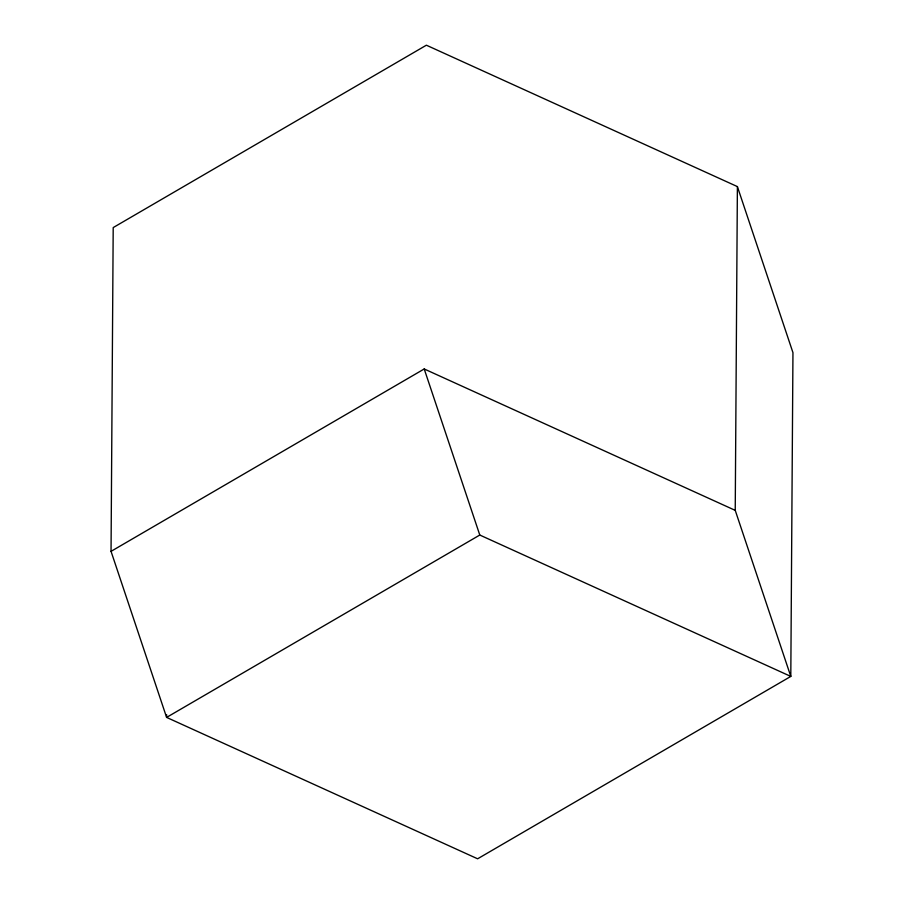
<?xml version="1.0" encoding="UTF-8"?>
<svg xmlns="http://www.w3.org/2000/svg" width="904" height="904" viewBox="0 0 904 904"><rect width="100%" height="100%" fill="white"/><g stroke="black" fill="none" stroke-linecap="round" stroke-linejoin="round"><path stroke-width="1.36" d="M111.045 551.35L113.203 227.582L426.383 45.2L737.393 186.597L792.955 352.65L790.797 676.418L477.617 858.8L166.607 717.403L111.045 551.35L424.213 368.968L735.234 510.364L790.797 676.418L479.787 535.032L424.213 368.968M166.63 714.589L166.607 717.403L479.787 535.032M735.234 510.364L737.393 186.597"/></g></svg>
